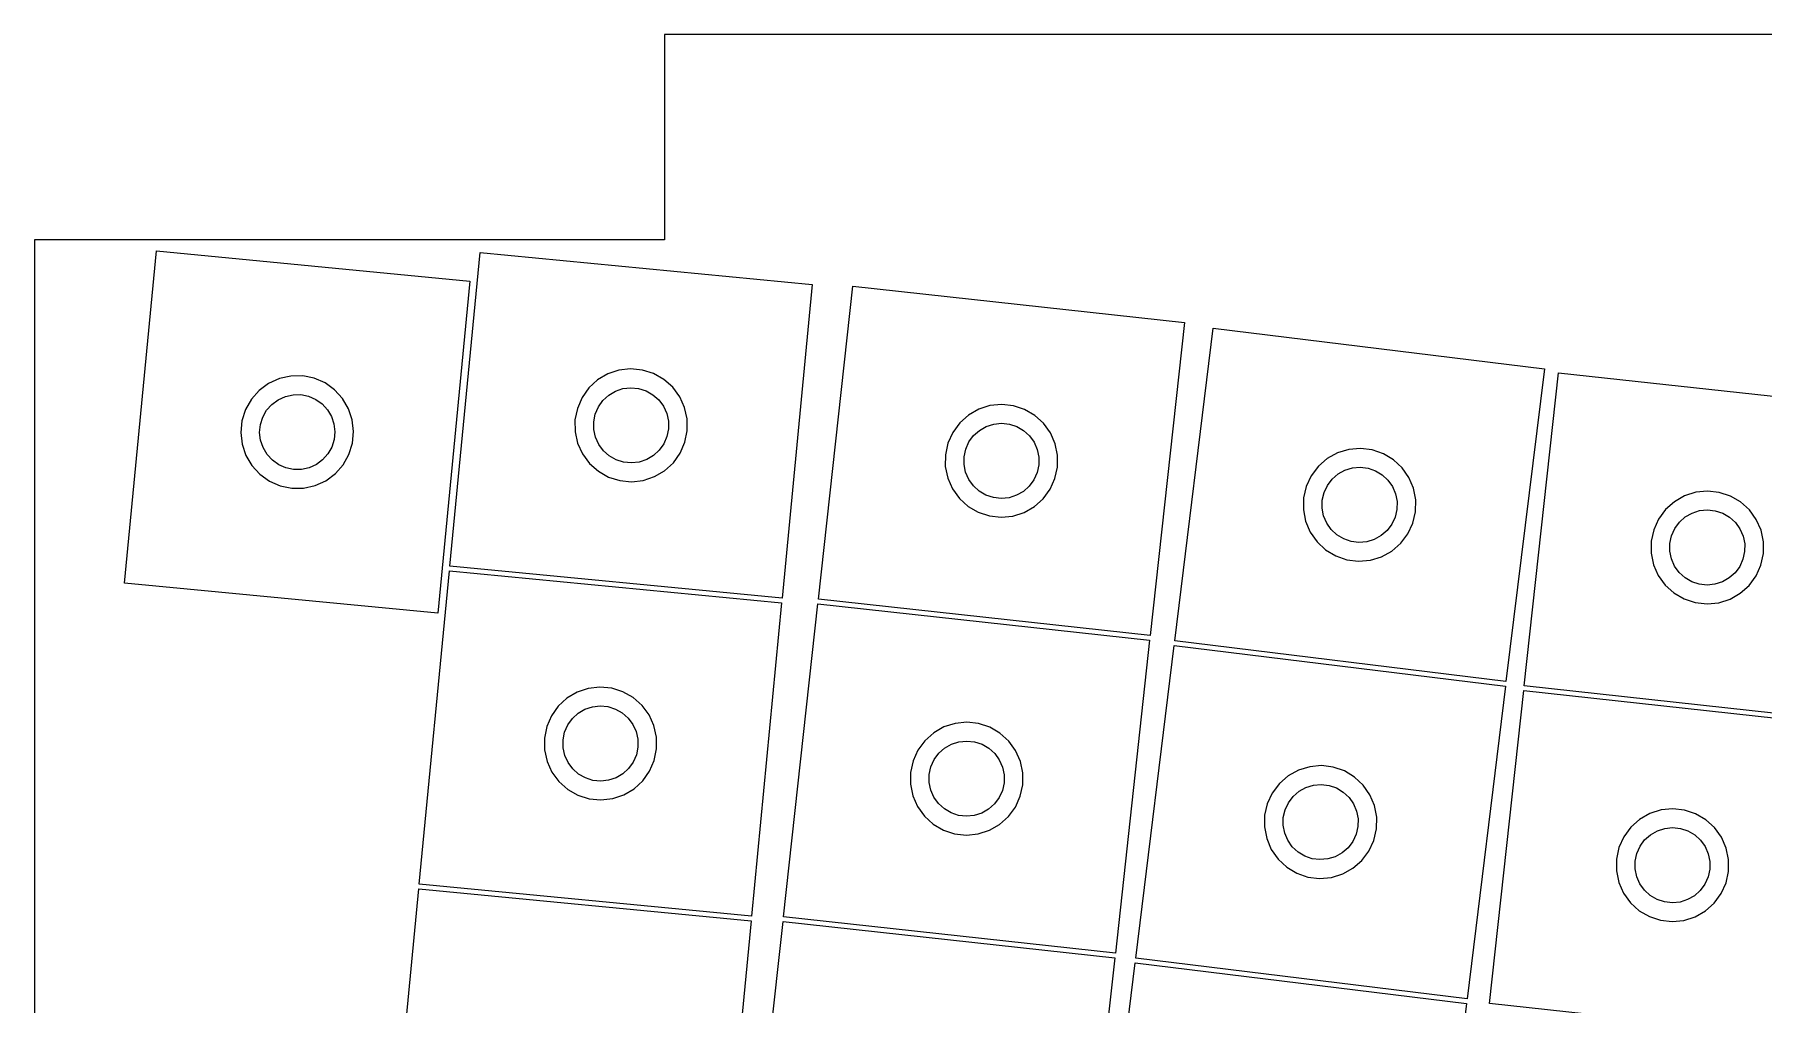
# Model space of a CAD drawing. Header units: metres. Extents: x -138 to 138, y -52 to 61.
# Drawn here: x -137.9 to -46, y 9.5 to 61 of the extents above; entities that cross this region are included whole.
import ezdxf

# ---------------------------------------------------------------- set-up
doc = ezdxf.new("R2010")
doc.units = ezdxf.units.M

msp = doc.modelspace()

# ---------------------------------------------------------------- linework, layer by layer
for p, q in [((104.44, 61.04), (-104.44, 61.04)), ((-104.44, 61.04), (-104.44, 50.12)), ((-104.44, 50.12), (-137.95, 50.12)), ((-137.95, 50.12), (-137.95, -52.12)), ((-133.164, 31.8683), (-131.463, 49.5366)), ((-131.463, 49.5366), (-114.79, 47.9312)), ((-115.854, 32.7726), (-114.249, 49.4455)), ((-114.249, 49.4455), (-96.5803, 47.7442)), ((-114.79, 47.9312), (-116.491, 30.2629)), ((-96.5803, 47.7442), (-98.1857, 31.0714)), ((-96.253, 31.009), (-94.4295, 47.6594)), ((-94.4295, 47.6594), (-76.785, 45.727)), ((-76.785, 45.727), (-78.6085, 29.0766)), ((-77.2962, 28.8006), (-75.2549, 45.4258)), ((-75.2549, 45.4258), (-57.6372, 43.2626)), ((-106.243, 43.2583), (-106.866, 43.1873)), ((-105.619, 43.1982), (-106.243, 43.2583)), ((-57.6372, 43.2626), (-59.6785, 26.6375)), ((-125.499, 42.4847), (-126.004, 42.1116)), ((-124.929, 42.7448), (-125.499, 42.4847)), ((-124.316, 42.8805), (-124.929, 42.7448)), ((-123.689, 42.886), (-124.316, 42.8805)), ((-123.075, 42.7609), (-123.689, 42.886)), ((-122.5, 42.5108), (-123.075, 42.7609)), ((-121.989, 42.1467), (-122.5, 42.5108)), ((-108.002, 42.67), (-108.464, 42.2463)), ((-107.461, 42.9883), (-108.002, 42.67)), ((-106.866, 43.1873), (-107.461, 42.9883)), ((-105.021, 43.0096), (-105.619, 43.1982)), ((-104.475, 42.7008), (-105.021, 43.0096)), ((-104.005, 42.2852), (-104.475, 42.7008)), ((-58.7045, 26.403), (-56.881, 43.0534)), ((-56.881, 43.0534), (-39.2365, 41.121)), ((-126.419, 41.6419), (-126.728, 41.096)), ((-126.004, 42.1116), (-126.419, 41.6419)), ((-125.328, 41.3743), (-124.992, 41.623)), ((-124.992, 41.623), (-124.611, 41.7964)), ((-124.611, 41.7964), (-124.203, 41.8869)), ((-124.203, 41.8869), (-123.785, 41.8906)), ((-123.785, 41.8906), (-123.375, 41.8072)), ((-123.375, 41.8072), (-122.992, 41.6405)), ((-122.992, 41.6405), (-122.652, 41.3977)), ((-122.652, 41.3977), (-122.369, 41.0894)), ((-121.565, 41.6842), (-121.989, 42.1467)), ((-121.247, 41.1439), (-121.565, 41.6842)), ((-108.828, 41.7357), (-109.078, 41.1605)), ((-108.464, 42.2463), (-108.828, 41.7357)), ((-107.958, 41.2433), (-107.715, 41.5837)), ((-107.715, 41.5837), (-107.407, 41.8661)), ((-107.407, 41.8661), (-107.047, 42.0783)), ((-107.047, 42.0783), (-106.65, 42.211)), ((-106.65, 42.211), (-106.235, 42.2583)), ((-106.235, 42.2583), (-105.818, 42.2183)), ((-105.818, 42.2183), (-105.42, 42.0925)), ((-105.42, 42.0925), (-105.056, 41.8867)), ((-105.056, 41.8867), (-104.743, 41.6096)), ((-104.743, 41.6096), (-104.494, 41.2735)), ((-103.632, 41.781), (-104.005, 42.2852)), ((-103.372, 41.2103), (-103.632, 41.781)), ((-126.917, 40.4979), (-126.977, 39.8736)), ((-126.728, 41.096), (-126.917, 40.4979)), ((-125.937, 40.2985), (-125.811, 40.6973)), ((-125.811, 40.6973), (-125.605, 41.0612)), ((-125.605, 41.0612), (-125.328, 41.3743)), ((-122.369, 41.0894), (-122.157, 40.7292)), ((-122.157, 40.7292), (-122.024, 40.3327)), ((-121.048, 40.5491), (-121.247, 41.1439)), ((-120.977, 39.926), (-121.048, 40.5491)), ((-109.078, 41.1605), (-109.203, 40.546)), ((-109.203, 40.546), (-109.198, 39.9188)), ((-108.208, 40.4501), (-108.125, 40.8598)), ((-108.125, 40.8598), (-107.958, 41.2433)), ((-104.494, 41.2735), (-104.32, 40.893)), ((-104.32, 40.893), (-104.23, 40.4848)), ((-104.23, 40.4848), (-104.226, 40.0667)), ((-103.236, 40.598), (-103.372, 41.2103)), ((-103.231, 39.9709), (-103.236, 40.598)), ((-88.2717, 40.8027), (-88.7397, 40.3851)), ((-87.7272, 41.1139), (-88.2717, 40.8027)), ((-87.1299, 41.3051), (-87.7272, 41.1139)), ((-86.5059, 41.368), (-87.1299, 41.3051)), ((-85.8825, 41.2997), (-86.5059, 41.368)), ((-85.2868, 41.1033), (-85.8825, 41.2997)), ((-84.7451, 40.7873), (-85.2868, 41.1033)), ((-84.2808, 40.3656), (-84.7451, 40.7873)), ((-126.977, 39.8736), (-126.906, 39.2505)), ((-125.977, 39.8823), (-125.937, 40.2985)), ((-125.929, 39.4669), (-125.977, 39.8823)), ((-122.024, 40.3327), (-121.977, 39.9172)), ((-121.977, 39.9172), (-122.017, 39.5011)), ((-121.037, 39.3017), (-120.977, 39.926)), ((-109.198, 39.9188), (-109.062, 39.3065)), ((-108.204, 40.032), (-108.208, 40.4501)), ((-108.114, 39.6238), (-108.204, 40.032)), ((-107.94, 39.2433), (-108.114, 39.6238)), ((-104.31, 39.657), (-104.476, 39.2736)), ((-104.226, 40.0667), (-104.31, 39.657)), ((-103.356, 39.3563), (-103.231, 39.9709)), ((-89.1105, 39.8793), (-89.3681, 39.3075)), ((-88.7397, 40.3851), (-89.1105, 39.8793)), ((-88.2467, 39.3755), (-87.9994, 39.7127)), ((-87.9994, 39.7127), (-87.6875, 39.9911)), ((-87.6875, 39.9911), (-87.3245, 40.1986)), ((-87.3245, 40.1986), (-86.9263, 40.3261)), ((-86.9263, 40.3261), (-86.5103, 40.368)), ((-86.5103, 40.368), (-86.0947, 40.3225)), ((-86.0947, 40.3225), (-85.6976, 40.1915)), ((-85.6976, 40.1915), (-85.3364, 39.9809)), ((-85.3364, 39.9809), (-85.0269, 39.6998)), ((-85.0269, 39.6998), (-84.7826, 39.3604)), ((-83.9144, 39.8567), (-84.2808, 40.3656)), ((-83.6618, 39.2826), (-83.9144, 39.8567)), ((-126.906, 39.2505), (-126.707, 38.6557)), ((-126.707, 38.6557), (-126.388, 38.1153)), ((-125.797, 39.0704), (-125.929, 39.4669)), ((-125.585, 38.7101), (-125.797, 39.0704)), ((-125.302, 38.4019), (-125.585, 38.7101)), ((-122.349, 38.7384), (-122.626, 38.4252)), ((-122.143, 39.1023), (-122.349, 38.7384)), ((-122.017, 39.5011), (-122.143, 39.1023)), ((-121.534, 38.1577), (-121.226, 38.7035)), ((-121.226, 38.7035), (-121.037, 39.3017)), ((-109.062, 39.3065), (-108.802, 38.7358)), ((-108.802, 38.7358), (-108.429, 38.2317)), ((-107.692, 38.9072), (-107.94, 39.2433)), ((-107.379, 38.6302), (-107.692, 38.9072)), ((-107.015, 38.4243), (-107.379, 38.6302)), ((-105.027, 38.6507), (-105.388, 38.4385)), ((-104.719, 38.9332), (-105.027, 38.6507)), ((-104.476, 39.2736), (-104.719, 38.9332)), ((-103.97, 38.2706), (-103.606, 38.7812)), ((-103.606, 38.7812), (-103.356, 39.3563)), ((-89.5012, 38.6946), (-89.5039, 38.0674)), ((-89.3681, 39.3075), (-89.5012, 38.6946)), ((-88.5071, 38.5857), (-88.4184, 38.9943)), ((-88.4184, 38.9943), (-88.2467, 39.3755)), ((-84.7826, 39.3604), (-84.6142, 38.9777)), ((-84.6142, 38.9777), (-84.5291, 38.5684)), ((-83.5341, 38.6686), (-83.6618, 39.2826)), ((-83.5368, 38.0414), (-83.5341, 38.6686)), ((-68.6389, 38.7931), (-69.1874, 38.4891)), ((-68.0391, 38.9765), (-68.6389, 38.7931)), ((-67.4143, 39.0311), (-68.0391, 38.9765)), ((-66.7918, 38.9547), (-67.4143, 39.0311)), ((-66.1988, 38.7505), (-66.7918, 38.9547)), ((-65.6612, 38.4275), (-66.1988, 38.7505)), ((-126.388, 38.1153), (-125.965, 37.6529)), ((-124.962, 38.1591), (-125.302, 38.4019)), ((-124.578, 37.9924), (-124.962, 38.1591)), ((-124.169, 37.909), (-124.578, 37.9924)), ((-123.75, 37.9126), (-124.169, 37.909)), ((-123.342, 38.0031), (-123.75, 37.9126)), ((-122.962, 38.1765), (-123.342, 38.0031)), ((-122.626, 38.4252), (-122.962, 38.1765)), ((-121.95, 37.688), (-121.534, 38.1577)), ((-108.429, 38.2317), (-107.959, 37.8161)), ((-107.959, 37.8161), (-107.413, 37.5072)), ((-106.616, 38.2986), (-107.015, 38.4243)), ((-106.2, 38.2585), (-106.616, 38.2986)), ((-105.784, 38.3058), (-106.2, 38.2585)), ((-105.388, 38.4385), (-105.784, 38.3058)), ((-104.973, 37.5285), (-104.433, 37.8469)), ((-104.433, 37.8469), (-103.97, 38.2706)), ((-89.5039, 38.0674), (-89.3762, 37.4534)), ((-88.5089, 38.1676), (-88.5071, 38.5857)), ((-88.4238, 37.7583), (-88.5089, 38.1676)), ((-88.2554, 37.3756), (-88.4238, 37.7583)), ((-84.6196, 37.7417), (-84.7913, 37.3605)), ((-84.5309, 38.1503), (-84.6196, 37.7417)), ((-84.5291, 38.5684), (-84.5309, 38.1503)), ((-83.6699, 37.4285), (-83.5368, 38.0414)), ((-69.6607, 38.0776), (-70.0382, 37.5767)), ((-69.1874, 38.4891), (-69.6607, 38.0776)), ((-68.6138, 37.6699), (-68.2481, 37.8726)), ((-68.2481, 37.8726), (-67.8483, 37.9949)), ((-67.8483, 37.9949), (-67.4318, 38.0313)), ((-67.4318, 38.0313), (-67.0168, 37.9803)), ((-67.0168, 37.9803), (-66.6214, 37.8442)), ((-66.6214, 37.8442), (-66.263, 37.6289)), ((-65.2026, 37.9998), (-65.6612, 38.4275)), ((-64.8428, 37.486), (-65.2026, 37.9998)), ((-125.965, 37.6529), (-125.454, 37.2887)), ((-125.454, 37.2887), (-124.879, 37.0386)), ((-124.879, 37.0386), (-124.264, 36.9136)), ((-124.264, 36.9136), (-123.637, 36.9191)), ((-123.637, 36.9191), (-123.025, 37.0548)), ((-123.025, 37.0548), (-122.454, 37.3149)), ((-122.454, 37.3149), (-121.95, 37.688)), ((-107.413, 37.5072), (-106.815, 37.3187)), ((-106.815, 37.3187), (-106.191, 37.2585)), ((-106.191, 37.2585), (-105.568, 37.3295)), ((-105.568, 37.3295), (-104.973, 37.5285)), ((-89.3762, 37.4534), (-89.1236, 36.8794)), ((-89.1236, 36.8794), (-88.7572, 36.3704)), ((-88.0111, 37.0362), (-88.2554, 37.3756)), ((-87.7016, 36.7551), (-88.0111, 37.0362)), ((-85.0386, 37.0233), (-85.3505, 36.7449)), ((-84.7913, 37.3605), (-85.0386, 37.0233)), ((-84.2984, 36.3509), (-83.9275, 36.8567)), ((-83.9275, 36.8567), (-83.6699, 37.4285)), ((-70.3032, 37.0083), (-70.4443, 36.3972)), ((-70.0382, 37.5767), (-70.3032, 37.0083)), ((-69.3577, 36.6828), (-69.181, 37.0617)), ((-69.181, 37.0617), (-68.9294, 37.3956)), ((-68.9294, 37.3956), (-68.6138, 37.6699)), ((-66.263, 37.6289), (-65.9573, 37.3437)), ((-65.9573, 37.3437), (-65.7174, 37.0012)), ((-65.7174, 37.0012), (-65.5541, 36.6163)), ((-64.5978, 36.9087), (-64.8428, 37.486)), ((-64.4781, 36.2931), (-64.5978, 36.9087)), ((-88.7572, 36.3704), (-88.2929, 35.9487)), ((-88.2929, 35.9487), (-87.7512, 35.6327)), ((-87.3404, 36.5445), (-87.7016, 36.7551)), ((-86.9434, 36.4135), (-87.3404, 36.5445)), ((-86.5277, 36.368), (-86.9434, 36.4135)), ((-86.1117, 36.4099), (-86.5277, 36.368)), ((-85.7135, 36.5374), (-86.1117, 36.4099)), ((-85.3505, 36.7449), (-85.7135, 36.5374)), ((-85.3108, 35.6221), (-84.7663, 35.9333)), ((-84.7663, 35.9333), (-84.2984, 36.3509)), ((-70.4443, 36.3972), (-70.4552, 35.7701)), ((-69.4591, 35.8573), (-69.4518, 36.2753)), ((-69.4518, 36.2753), (-69.3577, 36.6828)), ((-65.5541, 36.6163), (-65.4743, 36.2059)), ((-65.4743, 36.2059), (-65.4816, 35.7879)), ((-64.489, 35.666), (-64.4781, 36.2931)), ((-50.7232, 36.1967), (-51.1911, 35.7791)), ((-50.1787, 36.5079), (-50.7232, 36.1967)), ((-49.5814, 36.6991), (-50.1787, 36.5079)), ((-48.9574, 36.7619), (-49.5814, 36.6991)), ((-48.334, 36.6937), (-48.9574, 36.7619)), ((-47.7383, 36.4973), (-48.334, 36.6937)), ((-47.1965, 36.1813), (-47.7383, 36.4973)), ((-46.7323, 35.7596), (-47.1965, 36.1813)), ((-87.7512, 35.6327), (-87.1555, 35.4363)), ((-87.1555, 35.4363), (-86.5321, 35.3681)), ((-86.5321, 35.3681), (-85.9081, 35.4309)), ((-85.9081, 35.4309), (-85.3108, 35.6221)), ((-70.4552, 35.7701), (-70.3356, 35.1545)), ((-70.3356, 35.1545), (-70.0905, 34.5772)), ((-69.3793, 35.4469), (-69.4591, 35.8573)), ((-69.2159, 35.062), (-69.3793, 35.4469)), ((-68.9761, 34.7195), (-69.2159, 35.062)), ((-65.7523, 35.0015), (-66.004, 34.6676)), ((-65.5756, 35.3805), (-65.7523, 35.0015)), ((-65.4816, 35.7879), (-65.5756, 35.3805)), ((-64.8952, 34.4865), (-64.6301, 35.0549)), ((-64.6301, 35.0549), (-64.489, 35.666)), ((-51.562, 35.2733), (-51.8196, 34.7015)), ((-51.1911, 35.7791), (-51.562, 35.2733)), ((-50.6982, 34.7695), (-50.4509, 35.1067)), ((-50.4509, 35.1067), (-50.139, 35.3851)), ((-50.139, 35.3851), (-49.776, 35.5926)), ((-49.776, 35.5926), (-49.3778, 35.7201)), ((-49.3778, 35.7201), (-48.9617, 35.762)), ((-48.9617, 35.762), (-48.5461, 35.7164)), ((-48.5461, 35.7164), (-48.149, 35.5855)), ((-48.149, 35.5855), (-47.7879, 35.3749)), ((-47.7879, 35.3749), (-47.4784, 35.0938)), ((-47.4784, 35.0938), (-47.2341, 34.7544)), ((-46.3659, 35.2506), (-46.7323, 35.7596)), ((-46.1133, 34.6766), (-46.3659, 35.2506)), ((-70.0905, 34.5772), (-69.7308, 34.0634)), ((-69.7308, 34.0634), (-69.2721, 33.6357)), ((-68.6703, 34.4343), (-68.9761, 34.7195)), ((-68.3119, 34.219), (-68.6703, 34.4343)), ((-67.9166, 34.0829), (-68.3119, 34.219)), ((-67.5016, 34.0319), (-67.9166, 34.0829)), ((-67.0851, 34.0684), (-67.5016, 34.0319)), ((-66.6852, 34.1906), (-67.0851, 34.0684)), ((-66.3195, 34.3933), (-66.6852, 34.1906)), ((-66.004, 34.6676), (-66.3195, 34.3933)), ((-65.2726, 33.9856), (-64.8952, 34.4865)), ((-51.9527, 34.0886), (-51.9554, 33.4614)), ((-51.8196, 34.7015), (-51.9527, 34.0886)), ((-50.9586, 33.9797), (-50.8699, 34.3883)), ((-50.8699, 34.3883), (-50.6982, 34.7695)), ((-47.2341, 34.7544), (-47.0657, 34.3717)), ((-47.0657, 34.3717), (-46.9805, 33.9624)), ((-45.9856, 34.0625), (-46.1133, 34.6766)), ((-45.9883, 33.4354), (-45.9856, 34.0625)), ((-69.2721, 33.6357), (-68.7345, 33.3127)), ((-68.7345, 33.3127), (-68.1415, 33.1085)), ((-68.1415, 33.1085), (-67.519, 33.0321)), ((-66.8943, 33.0867), (-66.2945, 33.2701)), ((-66.2945, 33.2701), (-65.746, 33.5742)), ((-65.746, 33.5742), (-65.2726, 33.9856)), ((-51.9554, 33.4614), (-51.8277, 32.8474)), ((-50.9604, 33.5616), (-50.9586, 33.9797)), ((-50.8753, 33.1523), (-50.9604, 33.5616)), ((-50.7069, 32.7695), (-50.8753, 33.1523)), ((-47.0711, 33.1357), (-47.2428, 32.7544)), ((-46.9824, 33.5443), (-47.0711, 33.1357)), ((-46.9805, 33.9624), (-46.9824, 33.5443)), ((-46.1214, 32.8225), (-45.9883, 33.4354)), ((-117.483, 15.8509), (-115.878, 32.5238)), ((-115.878, 32.5238), (-98.2096, 30.8225)), ((-98.1857, 31.0714), (-115.854, 32.7726)), ((-67.519, 33.0321), (-66.8943, 33.0867)), ((-51.8277, 32.8474), (-51.5751, 32.2733)), ((-51.5751, 32.2733), (-51.2086, 31.7643)), ((-50.4626, 32.4302), (-50.7069, 32.7695)), ((-50.1531, 32.1491), (-50.4626, 32.4302)), ((-47.4901, 32.4173), (-47.802, 32.1388)), ((-47.2428, 32.7544), (-47.4901, 32.4173)), ((-46.7498, 31.7449), (-46.379, 32.2507)), ((-46.379, 32.2507), (-46.1214, 32.8225)), ((-116.491, 30.2629), (-133.164, 31.8683)), ((-51.2086, 31.7643), (-50.7444, 31.3427)), ((-50.7444, 31.3427), (-50.2026, 31.0267)), ((-49.7919, 31.9385), (-50.1531, 32.1491)), ((-49.3948, 31.8075), (-49.7919, 31.9385)), ((-48.9792, 31.762), (-49.3948, 31.8075)), ((-48.5632, 31.8039), (-48.9792, 31.762)), ((-48.165, 31.9314), (-48.5632, 31.8039)), ((-47.802, 32.1388), (-48.165, 31.9314)), ((-47.7622, 31.0161), (-47.2177, 31.3273)), ((-47.2177, 31.3273), (-46.7498, 31.7449)), ((-98.2096, 30.8225), (-99.8151, 14.1496)), ((-98.1037, 14.11), (-96.2802, 30.7605)), ((-96.2802, 30.7605), (-78.6357, 28.8281)), ((-78.6085, 29.0766), (-96.253, 31.009)), ((-50.2026, 31.0267), (-49.607, 30.8303)), ((-49.607, 30.8303), (-48.9836, 30.762)), ((-48.9836, 30.762), (-48.3596, 30.8248)), ((-48.3596, 30.8248), (-47.7622, 31.0161)), ((-78.6357, 28.8281), (-80.4592, 12.1776)), ((-79.368, 11.9273), (-77.3266, 28.5525)), ((-77.3266, 28.5525), (-59.709, 26.3893)), ((-59.6785, 26.6375), (-77.2962, 28.8006)), ((-109.091, 26.0666), (-109.631, 25.7483)), ((-108.496, 26.2656), (-109.091, 26.0666)), ((-107.873, 26.3366), (-108.496, 26.2656)), ((-107.248, 26.2764), (-107.873, 26.3366)), ((-106.65, 26.0879), (-107.248, 26.2764)), ((-106.104, 25.779), (-106.65, 26.0879)), ((-105.635, 25.3634), (-106.104, 25.779)), ((-59.709, 26.3893), (-61.7503, 9.76416)), ((-60.5552, 9.504), (-58.7317, 26.1544)), ((-58.7317, 26.1544), (-41.0872, 24.222)), ((-41.06, 24.4706), (-58.7045, 26.403)), ((-110.093, 25.3245), (-110.458, 24.8139)), ((-109.631, 25.7483), (-110.093, 25.3245)), ((-109.344, 24.6619), (-109.036, 24.9444)), ((-109.036, 24.9444), (-108.676, 25.1566)), ((-108.676, 25.1566), (-108.279, 25.2893)), ((-108.279, 25.2893), (-107.864, 25.3366)), ((-107.864, 25.3366), (-107.448, 25.2965)), ((-107.448, 25.2965), (-107.049, 25.1708)), ((-107.049, 25.1708), (-106.685, 24.9649)), ((-106.685, 24.9649), (-106.372, 24.6879)), ((-105.262, 24.8593), (-105.635, 25.3634)), ((-105.002, 24.2886), (-105.262, 24.8593)), ((-110.708, 24.2388), (-110.833, 23.6242)), ((-110.458, 24.8139), (-110.708, 24.2388)), ((-109.837, 23.5284), (-109.754, 23.9381)), ((-109.754, 23.9381), (-109.587, 24.3215)), ((-109.587, 24.3215), (-109.344, 24.6619)), ((-106.372, 24.6879), (-106.123, 24.3518)), ((-106.123, 24.3518), (-105.95, 23.9713)), ((-105.95, 23.9713), (-105.859, 23.5631)), ((-104.866, 23.6763), (-105.002, 24.2886)), ((-89.578, 24.215), (-90.1225, 23.9038)), ((-88.9807, 24.4062), (-89.578, 24.215)), ((-88.3566, 24.469), (-88.9807, 24.4062)), ((-87.7332, 24.4007), (-88.3566, 24.469)), ((-87.1376, 24.2043), (-87.7332, 24.4007)), ((-86.5958, 23.8884), (-87.1376, 24.2043)), ((-110.833, 23.6242), (-110.827, 22.9971)), ((-110.827, 22.9971), (-110.691, 22.3848)), ((-109.834, 23.1103), (-109.837, 23.5284)), ((-109.743, 22.7021), (-109.834, 23.1103)), ((-105.856, 23.145), (-105.939, 22.7353)), ((-105.859, 23.5631), (-105.856, 23.145)), ((-104.985, 22.4346), (-104.86, 23.0491)), ((-104.86, 23.0491), (-104.866, 23.6763)), ((-90.5904, 23.4861), (-90.9612, 22.9804)), ((-90.1225, 23.9038), (-90.5904, 23.4861)), ((-89.8502, 22.8138), (-89.5382, 23.0922)), ((-89.5382, 23.0922), (-89.1752, 23.2997)), ((-89.1752, 23.2997), (-88.777, 23.4271)), ((-88.777, 23.4271), (-88.361, 23.469)), ((-88.361, 23.469), (-87.9454, 23.4235)), ((-87.9454, 23.4235), (-87.5483, 23.2926)), ((-87.5483, 23.2926), (-87.1871, 23.0819)), ((-87.1871, 23.0819), (-86.8776, 22.8008)), ((-86.1316, 23.4667), (-86.5958, 23.8884)), ((-85.7651, 22.9577), (-86.1316, 23.4667)), ((-110.691, 22.3848), (-110.431, 21.8141)), ((-109.57, 22.3216), (-109.743, 22.7021)), ((-109.321, 21.9855), (-109.57, 22.3216)), ((-106.106, 22.3518), (-106.349, 22.0114)), ((-105.939, 22.7353), (-106.106, 22.3518)), ((-105.235, 21.8594), (-104.985, 22.4346)), ((-91.2188, 22.4085), (-91.3519, 21.7957)), ((-90.9612, 22.9804), (-91.2188, 22.4085)), ((-90.3578, 21.6868), (-90.2691, 22.0954)), ((-90.2691, 22.0954), (-90.0974, 22.4766)), ((-90.0974, 22.4766), (-89.8502, 22.8138)), ((-86.8776, 22.8008), (-86.6333, 22.4615)), ((-86.6333, 22.4615), (-86.465, 22.0788)), ((-86.465, 22.0788), (-86.3798, 21.6694)), ((-85.5126, 22.3836), (-85.7651, 22.9577)), ((-85.3848, 21.7696), (-85.5126, 22.3836)), ((-70.1109, 22.1032), (-70.7106, 21.9198)), ((-69.4861, 22.1579), (-70.1109, 22.1032)), ((-68.8636, 22.0814), (-69.4861, 22.1579)), ((-68.2706, 21.8772), (-68.8636, 22.0814)), ((-110.431, 21.8141), (-110.058, 21.3099)), ((-110.058, 21.3099), (-109.589, 20.8943)), ((-109.008, 21.7085), (-109.321, 21.9855)), ((-108.644, 21.5026), (-109.008, 21.7085)), ((-108.245, 21.3768), (-108.644, 21.5026)), ((-107.829, 21.3368), (-108.245, 21.3768)), ((-107.414, 21.3841), (-107.829, 21.3368)), ((-107.017, 21.5168), (-107.414, 21.3841)), ((-106.657, 21.729), (-107.017, 21.5168)), ((-106.349, 22.0114), (-106.657, 21.729)), ((-106.062, 20.9251), (-105.6, 21.3488)), ((-105.6, 21.3488), (-105.235, 21.8594)), ((-91.3519, 21.7957), (-91.3546, 21.1685)), ((-91.3546, 21.1685), (-91.2269, 20.5545)), ((-90.3597, 21.2687), (-90.3578, 21.6868)), ((-90.2745, 20.8593), (-90.3597, 21.2687)), ((-86.3816, 21.2513), (-86.4703, 20.8427)), ((-86.3798, 21.6694), (-86.3816, 21.2513)), ((-85.3876, 21.1425), (-85.3848, 21.7696)), ((-71.7325, 21.2043), (-72.11, 20.7034)), ((-71.2592, 21.6158), (-71.7325, 21.2043)), ((-70.7106, 21.9198), (-71.2592, 21.6158)), ((-69.9201, 21.1216), (-69.5036, 21.158)), ((-69.5036, 21.158), (-69.0885, 21.1071)), ((-67.733, 21.5542), (-68.2706, 21.8772)), ((-67.2743, 21.1265), (-67.733, 21.5542)), ((-109.589, 20.8943), (-109.043, 20.5855)), ((-109.043, 20.5855), (-108.445, 20.3969)), ((-108.445, 20.3969), (-107.82, 20.3368)), ((-107.82, 20.3368), (-107.197, 20.4078)), ((-107.197, 20.4078), (-106.602, 20.6068)), ((-106.602, 20.6068), (-106.062, 20.9251)), ((-91.2269, 20.5545), (-90.9743, 19.9804)), ((-90.1061, 20.4766), (-90.2745, 20.8593)), ((-89.8618, 20.1373), (-90.1061, 20.4766)), ((-86.6421, 20.4615), (-86.8893, 20.1243)), ((-86.4703, 20.8427), (-86.6421, 20.4615)), ((-85.7782, 19.9577), (-85.5206, 20.5296)), ((-85.5206, 20.5296), (-85.3876, 21.1425)), ((-72.11, 20.7034), (-72.375, 20.135)), ((-71.2528, 20.1884), (-71.0012, 20.5223)), ((-71.0012, 20.5223), (-70.6856, 20.7966)), ((-70.6856, 20.7966), (-70.3199, 20.9993)), ((-70.3199, 20.9993), (-69.9201, 21.1216)), ((-69.0885, 21.1071), (-68.6932, 20.9709)), ((-68.6932, 20.9709), (-68.3348, 20.7556)), ((-68.3348, 20.7556), (-68.029, 20.4704)), ((-68.029, 20.4704), (-67.7892, 20.1279)), ((-66.9146, 20.6127), (-67.2743, 21.1265)), ((-66.6695, 20.0354), (-66.9146, 20.6127)), ((-90.9743, 19.9804), (-90.6079, 19.4714)), ((-90.6079, 19.4714), (-90.1437, 19.0497)), ((-89.5524, 19.8562), (-89.8618, 20.1373)), ((-89.1912, 19.6455), (-89.5524, 19.8562)), ((-88.7941, 19.5146), (-89.1912, 19.6455)), ((-88.3785, 19.4691), (-88.7941, 19.5146)), ((-87.9624, 19.511), (-88.3785, 19.4691)), ((-87.5642, 19.6384), (-87.9624, 19.511)), ((-87.2012, 19.8459), (-87.5642, 19.6384)), ((-86.8893, 20.1243), (-87.2012, 19.8459)), ((-86.617, 19.0343), (-86.1491, 19.452)), ((-86.1491, 19.452), (-85.7782, 19.9577)), ((-72.5161, 19.5239), (-72.527, 18.8969)), ((-72.375, 20.135), (-72.5161, 19.5239)), ((-71.5308, 18.984), (-71.5235, 19.4021)), ((-71.5235, 19.4021), (-71.4295, 19.8095)), ((-71.4295, 19.8095), (-71.2528, 20.1884)), ((-67.7892, 20.1279), (-67.6258, 19.7431)), ((-67.6258, 19.7431), (-67.5461, 19.3326)), ((-67.5461, 19.3326), (-67.5534, 18.9146)), ((-66.5499, 19.4198), (-66.6695, 20.0354)), ((-66.5608, 18.7927), (-66.5499, 19.4198)), ((-52.0295, 19.6089), (-52.574, 19.2977)), ((-51.4321, 19.8002), (-52.0295, 19.6089)), ((-50.8081, 19.863), (-51.4321, 19.8002)), ((-50.1847, 19.7947), (-50.8081, 19.863)), ((-49.5891, 19.5983), (-50.1847, 19.7947)), ((-49.0473, 19.2823), (-49.5891, 19.5983)), ((-90.1437, 19.0497), (-89.6019, 18.7338)), ((-89.6019, 18.7338), (-89.0063, 18.5374)), ((-89.0063, 18.5374), (-88.3828, 18.4691)), ((-88.3828, 18.4691), (-87.7588, 18.5319)), ((-87.7588, 18.5319), (-87.1615, 18.7231)), ((-87.1615, 18.7231), (-86.617, 19.0343)), ((-72.527, 18.8969), (-72.4074, 18.2812)), ((-71.4511, 18.5736), (-71.5308, 18.984)), ((-71.2877, 18.1887), (-71.4511, 18.5736)), ((-67.6474, 18.5072), (-67.8241, 18.1283)), ((-67.5534, 18.9146), (-67.6474, 18.5072)), ((-66.7019, 18.1816), (-66.5608, 18.7927)), ((-53.0419, 18.8801), (-53.4127, 18.3743)), ((-52.574, 19.2977), (-53.0419, 18.8801)), ((-52.3017, 18.2078), (-51.9897, 18.4862)), ((-51.9897, 18.4862), (-51.6267, 18.6936)), ((-51.6267, 18.6936), (-51.2285, 18.8211)), ((-51.2285, 18.8211), (-50.8125, 18.863)), ((-50.8125, 18.863), (-50.3969, 18.8175)), ((-50.3969, 18.8175), (-49.9998, 18.6866)), ((-49.9998, 18.6866), (-49.6386, 18.4759)), ((-49.6386, 18.4759), (-49.3291, 18.1948)), ((-48.5831, 18.8607), (-49.0473, 19.2823)), ((-48.2166, 18.3517), (-48.5831, 18.8607)), ((-72.4074, 18.2812), (-72.1623, 17.7039)), ((-72.1623, 17.7039), (-71.8026, 17.1902)), ((-71.0479, 17.8462), (-71.2877, 18.1887)), ((-70.7421, 17.5611), (-71.0479, 17.8462)), ((-70.3837, 17.3457), (-70.7421, 17.5611)), ((-68.3913, 17.52), (-68.757, 17.3173)), ((-68.0757, 17.7943), (-68.3913, 17.52)), ((-67.8241, 18.1283), (-68.0757, 17.7943)), ((-67.3444, 17.1123), (-66.9669, 17.6132)), ((-66.9669, 17.6132), (-66.7019, 18.1816)), ((-53.6703, 17.8025), (-53.8034, 17.1896)), ((-53.4127, 18.3743), (-53.6703, 17.8025)), ((-52.8093, 17.0808), (-52.7206, 17.4893)), ((-52.7206, 17.4893), (-52.5489, 17.8706)), ((-52.5489, 17.8706), (-52.3017, 18.2078)), ((-49.3291, 18.1948), (-49.0848, 17.8555)), ((-49.0848, 17.8555), (-48.9164, 17.4727)), ((-47.964, 17.7776), (-48.2166, 18.3517)), ((-47.8363, 17.1636), (-47.964, 17.7776)), ((-71.8026, 17.1902), (-71.3439, 16.7624)), ((-71.3439, 16.7624), (-70.8063, 16.4394)), ((-69.9884, 17.2096), (-70.3837, 17.3457)), ((-69.5734, 17.1586), (-69.9884, 17.2096)), ((-69.1568, 17.1951), (-69.5734, 17.1586)), ((-68.757, 17.3173), (-69.1568, 17.1951)), ((-68.3663, 16.3968), (-67.8177, 16.7009)), ((-67.8177, 16.7009), (-67.3444, 17.1123)), ((-53.8034, 17.1896), (-53.8061, 16.5625)), ((-53.8061, 16.5625), (-53.6784, 15.9484)), ((-52.8112, 16.6626), (-52.8093, 17.0808)), ((-52.726, 16.2533), (-52.8112, 16.6626)), ((-48.8331, 16.6453), (-48.9218, 16.2367)), ((-48.9164, 17.4727), (-48.8313, 17.0634)), ((-48.8313, 17.0634), (-48.8331, 16.6453)), ((-47.8391, 16.5364), (-47.8363, 17.1636)), ((-99.8151, 14.1496), (-117.483, 15.8509)), ((-70.8063, 16.4394), (-70.2133, 16.2352)), ((-70.2133, 16.2352), (-69.5908, 16.1588)), ((-69.5908, 16.1588), (-68.966, 16.2135)), ((-68.966, 16.2135), (-68.3663, 16.3968)), ((-53.6784, 15.9484), (-53.4258, 15.3744)), ((-52.5576, 15.8706), (-52.726, 16.2533)), ((-52.3133, 15.5313), (-52.5576, 15.8706)), ((-49.0936, 15.8555), (-49.3408, 15.5183)), ((-48.9218, 16.2367), (-49.0936, 15.8555)), ((-48.2297, 15.3517), (-47.9721, 15.9235)), ((-47.9721, 15.9235), (-47.8391, 16.5364)), ((-119.113, -1.07085), (-117.507, 15.602)), ((-117.507, 15.602), (-99.839, 13.9008)), ((-53.4258, 15.3744), (-53.0594, 14.8654)), ((-53.0594, 14.8654), (-52.5951, 14.4437)), ((-52.0038, 15.2501), (-52.3133, 15.5313)), ((-51.6427, 15.0395), (-52.0038, 15.2501)), ((-51.2456, 14.9086), (-51.6427, 15.0395)), ((-50.8299, 14.863), (-51.2456, 14.9086)), ((-50.4139, 14.9049), (-50.8299, 14.863)), ((-50.0157, 15.0324), (-50.4139, 14.9049)), ((-49.6527, 15.2399), (-50.0157, 15.0324)), ((-49.3408, 15.5183), (-49.6527, 15.2399)), ((-49.0685, 14.4283), (-48.6006, 14.8459)), ((-48.6006, 14.8459), (-48.2297, 15.3517)), ((-99.839, 13.9008), (-101.444, -2.77211)), ((-99.9545, -2.78893), (-98.131, 13.8615)), ((-98.131, 13.8615), (-80.4865, 11.9291)), ((-80.4592, 12.1776), (-98.1037, 14.11)), ((-52.5951, 14.4437), (-52.0534, 14.1277)), ((-52.0534, 14.1277), (-51.4577, 13.9314)), ((-51.4577, 13.9314), (-50.8343, 13.8631)), ((-50.8343, 13.8631), (-50.2103, 13.9259)), ((-50.2103, 13.9259), (-49.613, 14.1171)), ((-49.613, 14.1171), (-49.0685, 14.4283)), ((-80.4865, 11.9291), (-82.31, -4.72131)), ((-81.4397, -4.94592), (-79.3984, 11.6792)), ((-79.3984, 11.6792), (-61.7807, 9.51602)), ((-61.7503, 9.76416), (-79.368, 11.9273)), ((-61.7807, 9.51602), (-63.822, -7.1091)), ((-42.9107, 7.57161), (-60.5552, 9.504))]:
    msp.add_line(p, q)

doc.saveas('drawing.dxf')
